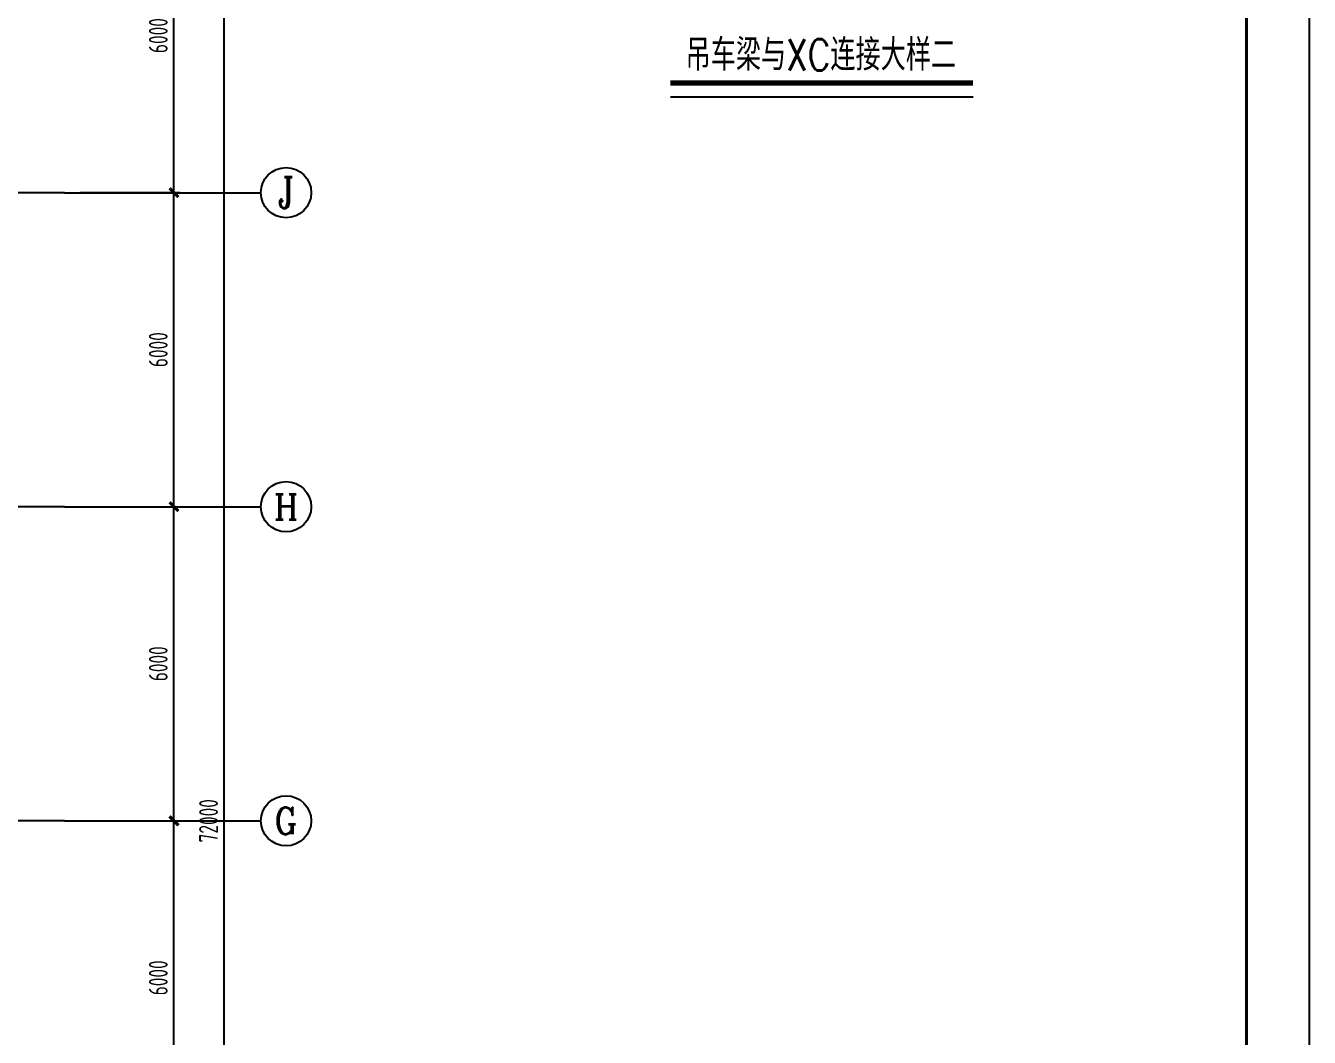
# Model space of a CAD drawing. Extents: x -1389621 to 57380, y -92505 to 283644.
# Drawn here: x -263375 to -238853, y 108930 to 128257 of the extents above; entities that cross this region are included whole.
import ezdxf
from ezdxf.enums import TextEntityAlignment as Align

# ---------------------------------------------------------------- set-up
doc = ezdxf.new("R2010")
doc.units = 0
doc.header["$LTSCALE"] = 100
doc.header["$MEASUREMENT"] = 0
doc.linetypes.add('DOTE', pattern=[2.42, 2, -0.2, 0.02, -0.2])
doc.layers.get('0').update_dxf_attribs({"linetype": 'CONTINUOUS'})
doc.layers.get('Defpoints').update_dxf_attribs({"linetype": 'CONTINUOUS'})
for name, color, linetype in [('AXIS', 3, 'CONTINUOUS'), ('AXIS_TEXT', 7, 'CONTINUOUS'), ('BORDER', 7, 'CONTINUOUS'), ('DIM', 3, 'CONTINUOUS'), ('DOTE', 1, 'DOTE'), ('TC', 151, 'CONTINUOUS')]:
    doc.layers.add(name, color=color, linetype=linetype)
doc.styles.add('_HZTXT', font='txt.shx', dxfattribs={"width": 0.7, "bigfont": 'HZTXT.shx'})
doc.styles.add('_TCH_AXIS', font='COMPLEX', dxfattribs={"bigfont": 'GBCBIG'})
doc.styles.add('COMPLEX', font='COMPLEX')
doc.styles.add('TSSD_Dimension', font='tssdeng.shx', dxfattribs={"width": 0.7, "bigfont": 'hztxt.shx'})
doc.dimstyles.new('TSSD_100_100', dxfattribs={"dimtxt": 300, "dimasz": 100, "dimexe": 100, "dimexo": 250, "dimgap": 100, "dimtad": 1, "dimdec": 0, "dimzin": 0, "dimdsep": 46, "dimtxsty": 'TSSD_Dimension', "dimblk": 'ARCHTICK', "dimblk1": 'ARCHTICK', "dimblk2": 'ARCHTICK', "dimcen": 0, "dimdle": 100, "dimclrt": 7, "dimadec": 0, "dimazin": 0, "dimtfac": 1, "dimtdec": 0, "dimtix": 1, "dimtmove": 2, "dimatfit": 3, "dimfxl": 0, "dimtolj": 1, "dimtzin": 0, "dimarcsym": 0})

# ---------------------------------------------------------------- blocks, each defined once
blk = doc.blocks.new('_ArchTick')
at = {"color": 0, "linetype": 'ByBlock'}
blk.add_lwpolyline([(-0.71, -0.71, 0.5, 0.5, 0), (0.71, 0.71, 0.5, 0.5, 0)], format="xyseb", dxfattribs=at)
blk = doc.blocks.new('*D412')
at = {"layer": 'Defpoints', "color": 0, "ltscale": 100}
for p in [(-262635, 113067), (-260542, 113067), (-262635, 107067)]:
    blk.add_point(p, dxfattribs=at)
at = {"layer": 'DIM', "color": 0, "lineweight": -2, "ltscale": 100}
for p, q in [((-262335, 113067), (-260422, 113067)), ((-260542, 106947), (-260542, 113187)), ((-262335, 107067), (-260422, 107067))]:
    blk.add_line(p, q, dxfattribs=at)
at = {"layer": 'DIM', "color": 0, "lineweight": -2, "ltscale": 100, "xscale": 120, "yscale": 120, "zscale": 120}
for p, rotation in [((-260542, 113067), 90), ((-260542, 107067), 270)]:
    blk.add_blockref('_ArchTick', p, dxfattribs=dict(at, rotation=rotation))
at = {"layer": 'DIM', "color": 7, "ltscale": 100, "insert": (-260842, 110067), "char_height": 360, "attachment_point": 5, "rotation": 90, "style": 'TSSD_Dimension'}
blk.add_mtext('\\A1;6000', dxfattribs=at)
blk = doc.blocks.new('*D413')
at = {"layer": 'Defpoints', "color": 0, "ltscale": 100}
for p in [(-262635, 119067), (-260542, 119067), (-262635, 113067)]:
    blk.add_point(p, dxfattribs=at)
at = {"layer": 'DIM', "color": 0, "lineweight": -2, "ltscale": 100}
for p, q in [((-260542, 112947), (-260542, 119187)), ((-262335, 119067), (-260422, 119067)), ((-262335, 113067), (-260422, 113067))]:
    blk.add_line(p, q, dxfattribs=at)
at = {"layer": 'DIM', "color": 0, "lineweight": -2, "ltscale": 100, "xscale": 120, "yscale": 120, "zscale": 120}
for p, rotation in [((-260542, 119067), 90), ((-260542, 113067), 270)]:
    blk.add_blockref('_ArchTick', p, dxfattribs=dict(at, rotation=rotation))
at = {"layer": 'DIM', "color": 7, "ltscale": 100, "insert": (-260842, 116067), "char_height": 360, "attachment_point": 5, "rotation": 90, "style": 'TSSD_Dimension'}
blk.add_mtext('\\A1;6000', dxfattribs=at)
blk = doc.blocks.new('*D414')
at = {"layer": 'Defpoints', "color": 0, "ltscale": 100}
for p in [(-262635, 125067), (-260542, 125067), (-262635, 119067)]:
    blk.add_point(p, dxfattribs=at)
at = {"layer": 'DIM', "color": 0, "lineweight": -2, "ltscale": 100}
for p, q in [((-262335, 125067), (-260422, 125067)), ((-260542, 118947), (-260542, 125187)), ((-262335, 119067), (-260422, 119067))]:
    blk.add_line(p, q, dxfattribs=at)
at = {"layer": 'DIM', "color": 0, "lineweight": -2, "ltscale": 100, "xscale": 120, "yscale": 120, "zscale": 120}
for p, rotation in [((-260542, 125067), 90), ((-260542, 119067), 270)]:
    blk.add_blockref('_ArchTick', p, dxfattribs=dict(at, rotation=rotation))
at = {"layer": 'DIM', "color": 7, "ltscale": 100, "insert": (-260842, 122067), "char_height": 360, "attachment_point": 5, "rotation": 90, "style": 'TSSD_Dimension'}
blk.add_mtext('\\A1;6000', dxfattribs=at)
blk = doc.blocks.new('*D415')
at = {"layer": 'Defpoints', "color": 0, "ltscale": 100}
for p in [(-262635, 131067), (-260542, 131067), (-262635, 125067)]:
    blk.add_point(p, dxfattribs=at)
at = {"layer": 'DIM', "color": 0, "lineweight": -2, "ltscale": 100}
for p, q in [((-262335, 131067), (-260422, 131067)), ((-260542, 124947), (-260542, 131187)), ((-262335, 125067), (-260422, 125067))]:
    blk.add_line(p, q, dxfattribs=at)
at = {"layer": 'DIM', "color": 0, "lineweight": -2, "ltscale": 100, "xscale": 120, "yscale": 120, "zscale": 120}
for p, rotation in [((-260542, 131067), 90), ((-260542, 125067), 270)]:
    blk.add_blockref('_ArchTick', p, dxfattribs=dict(at, rotation=rotation))
at = {"layer": 'DIM', "color": 7, "ltscale": 100, "insert": (-260842, 128067), "char_height": 360, "attachment_point": 5, "rotation": 90, "style": 'TSSD_Dimension'}
blk.add_mtext('\\A1;6000', dxfattribs=at)
blk = doc.blocks.new('*D419')
at = {"layer": 'Defpoints', "color": 0, "ltscale": 100}
for p in [(-262875, 149067), (-259582, 149067), (-262875, 77067)]:
    blk.add_point(p, dxfattribs=at)
at = {"layer": 'DIM', "color": 0, "lineweight": -2, "ltscale": 100}
for p, q in [((-259582, 76947), (-259582, 149187)), ((-262575, 149067), (-259462, 149067)), ((-262575, 77067), (-259462, 77067))]:
    blk.add_line(p, q, dxfattribs=at)
at = {"layer": 'DIM', "color": 0, "lineweight": -2, "ltscale": 100, "xscale": 120, "yscale": 120, "zscale": 120}
for p, rotation in [((-259582, 149067), 90), ((-259582, 77067), 270)]:
    blk.add_blockref('_ArchTick', p, dxfattribs=dict(at, rotation=rotation))
at = {"layer": 'DIM', "color": 7, "ltscale": 100, "insert": (-259882, 113067), "char_height": 360, "attachment_point": 5, "rotation": 90, "style": 'TSSD_Dimension'}
blk.add_mtext('\\A1;72000', dxfattribs=at)
blk = doc.blocks.new('_AXISO')
blk.add_circle((0, 0), 0.5)
at = {"layer": 'AXIS_TEXT', "style": 'COMPLEX', "width": 1.041667}
blk.add_attdef('A', text='', height=0.56, dxfattribs=at).set_placement((-0.25, -0.28), (0.25, -0.28), align=Align.FIT)

msp = doc.modelspace()

# ---------------------------------------------------------------- linework, layer by layer
at = {"layer": 'AXIS', "color": 3}
msp.add_line((-251056.674, 126900, 0), (-245271.924, 126900, 0), dxfattribs=at)
at = {"layer": 'AXIS'}
for p, q in [((-262634.902, 125066.574), (-258880.293, 125066.574)), ((-262634.902, 119066.574), (-258880.293, 119066.574)), ((-262634.902, 113066.574), (-258880.293, 113066.574))]:
    msp.add_line(p, q, dxfattribs=at)
at = {"layer": 'AXIS', "color": 3, "const_width": 100.1, "elevation": 0}
msp.add_lwpolyline([(-251060.045, 127163.203), (-245274.996, 127163.203)], dxfattribs=at)
at = {"layer": 'BORDER'}
msp.add_lwpolyline([(-310132.734, 57648.326), (-310132.734, 158568.326), (-238852.734, 158568.326), (-238852.734, 57648.326)], close=True, dxfattribs=at)
at = {"layer": 'BORDER', "const_width": 60}
msp.add_lwpolyline([(-308932.734, 58848.326), (-308932.734, 155568.326), (-240052.734, 155568.326), (-240052.734, 58848.326)], close=True, dxfattribs=at)
at = {"layer": 'DOTE', "linetype": 'DOTE', "ltscale": 10}
for p, q in [((-262634.902, 125066.574), (-304056.899, 125066.574)), ((-262634.902, 119066.574), (-304056.899, 119066.574)), ((-262634.902, 113066.574), (-304056.899, 113066.574))]:
    msp.add_line(p, q, dxfattribs=at)

# ---------------------------------------------------------------- block references
at = {"layer": 'AXIS'}
ref = msp.add_blockref('_AXISO', (-258400.293, 125066.574), dxfattribs=dict(at, xscale=960, yscale=960, zscale=960))
ref.add_attrib('A', 'J', dxfattribs={"layer": 'AXIS_TEXT', "ltscale": 0.5, "height": 595.279, "style": '_TCH_AXIS'}).set_placement((-258556.199, 124768.934), (-258244.387, 124768.934), align=Align.FIT)
ref = msp.add_blockref('_AXISO', (-258400.293, 119066.574), dxfattribs=dict(at, xscale=960, yscale=960, zscale=960))
ref.add_attrib('A', 'H', dxfattribs={"layer": 'AXIS_TEXT', "ltscale": 0.5, "height": 486.621, "style": '_TCH_AXIS'}).set_placement((-258632.017, 118823.263), (-258168.569, 118823.263), align=Align.FIT)
ref = msp.add_blockref('_AXISO', (-258400.293, 113066.574), dxfattribs=dict(at, xscale=960, yscale=960, zscale=960))
ref.add_attrib('A', 'G', dxfattribs={"layer": 'AXIS_TEXT', "ltscale": 0.5, "height": 510.22, "style": '_TCH_AXIS'}).set_placement((-258618.959, 112811.464), (-258181.627, 112811.464), align=Align.FIT)

# ---------------------------------------------------------------- texts
at = {"layer": 'TC', "color": 7, "style": '_HZTXT', "width": 0.8}
msp.add_text('吊车梁与XC连接大样二', height=600.60015, dxfattribs=at).set_placement((-248184.672, 128000.04, 0), align=Align.TOP_CENTER)

# ---------------------------------------------------------------- dimensions: what is measured, and where the dimension line sits
at = {"layer": 'DIM', "ltscale": 100}
for p1, p2, distance, picture, middle in [((-262874.902, 77066.574), (-262874.902, 149066.574), -3292.902, '*D419', (-259882, 113066.574)), ((-262634.902, 125066.574), (-262634.902, 131066.574), -2092.902, '*D415', (-260842, 128066.574)), ((-262634.902, 119066.574), (-262634.902, 125066.574), -2092.902, '*D414', (-260842, 122066.574)), ((-262634.902, 113066.574), (-262634.902, 119066.574), -2092.902, '*D413', (-260842, 116066.574)), ((-262634.902, 107066.574), (-262634.902, 113066.574), -2092.902, '*D412', (-260842, 110066.574))]:
    dim = msp.add_aligned_dim(p1=p1, p2=p2, distance=distance, dimstyle='TSSD_100_100', override={"dimscale": 1.2}, dxfattribs=at)
    dim.commit()
    dim.dimension.update_dxf_attribs({"geometry": picture, "text_midpoint": middle})

doc.saveas('drawing.dxf')
